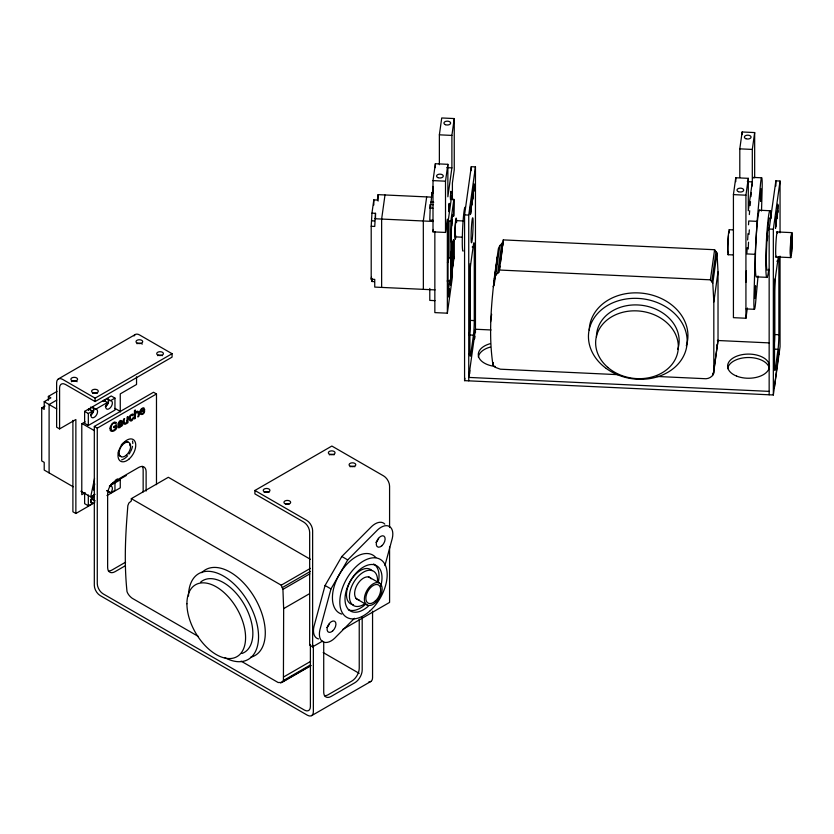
<?xml version="1.0" encoding="UTF-8"?>
<svg xmlns="http://www.w3.org/2000/svg" width="834" height="834" viewBox="0 0 834 834"><rect width="100%" height="100%" fill="white"/><g stroke="black" fill="none" stroke-linecap="round" stroke-linejoin="round"><path stroke-width="1.25" d="M474.16 185.961L473.993 183.887L473.733 191.507L474.16 186.931C473.097 198.575 474.588 176.391 473.722 188.265M452.153 248.136L451.892 251.42M430.824 205.091L431.97 192.456L431.814 195.093M432.502 193.05L432.804 186.441L432.804 193.613M452.216 248.261L452.236 249.189M450.808 263.711L450.902 262.46L450.808 265.785M453.498 216.454L453.884 199.378L451.788 199.284L451.965 198.075M452.33 241.36L451.069 258.311L450.86 280.016L447.139 281.006M746.034 282.142L746.367 270.602M761.515 210.981L762.14 189.182A16.607 1.084 -87.3 0 0 761.817 178.038A16.607 1.084 -87.3 0 0 760.483 184.189L757.084 221.364L755.187 254.318L753.936 297.905A16.607 1.084 -87.3 0 0 754.259 309.06A16.607 1.084 -87.3 0 0 755.594 302.898L758.054 275.991M451.423 253.984L451.455 255.162M452.445 246.947L452.466 246.009M430.136 207.145L430.292 204.507L433.419 204.653M430.73 207.52L430.782 206.29M450.485 280.182L450.548 285.061L450.808 276.971M747.212 247.594L746.847 253.932L755.187 254.318M747.65 239.983L748.015 233.645M748.525 224.773L748.744 220.968L757.084 221.364M453.571 240.317L451.069 258.311L451.913 248.23M451.548 253.984L451.653 250.481M452.455 247.667L452.455 244.091M241.089 661.133L278.129 682.514L281.809 682.493L283.414 680.534L283.654 608.622L282.924 589.377L281.225 585.187L131.334 498.649L131.334 500.953L128.863 503.048L127.831 505.675L127.185 514.38C125.163 540.088 124.318 565.921 127.008 591.619C127.967 594.35 129.906 596.581 132.22 598.28L198.44 636.509M470.918 211.429L470.991 207.155L470.647 210.658L470.647 209.668M451.309 259.426L451.204 264.17L451.475 257.675L451.288 258.644M777.653 205.518L777.757 204.174L777.705 212.618L777.757 210.658M618.067 374.664L500.358 369.191L494.625 367.085L493.009 365.198C489.068 339.532 490.59 313.574 493.248 287.876L497.45 256.684L497.158 261.532M470.845 211.096L470.741 213.316M749.328 214.567L749.683 210.721M750.152 205.591L750.496 201.745M750.965 196.626L751.319 192.779M751.903 186.368L752.143 183.803M656.879 376.457L706.033 378.74C710.359 378.459 714.665 375.102 713.821 370.359L718.022 340.241L718.022 271.905L717 253.036L714.602 249.72L503.298 239.9L499.107 272.322C493.196 275.074 494.969 281.965 493.248 286.802M713.477 374.059L718.022 340.241M470.783 211.805C469.782 222.198 470.512 199.785 470.887 206.467C470.491 204.34 469.917 215.433 470.647 213.077M450.787 262.335L451.006 261.052L450.777 267.485M775.901 225.639L776.089 216.673L775.537 228.318L776.016 217.987L775.641 226.546L775.818 225.274M451.069 258.311L453.415 239.733M453.894 215.85L453.884 199.378L450.86 221.062L450.86 280.016L453.748 257.133L453.748 240.328M450.756 256.486L450.902 255.475M450.767 260.083L451.225 254.13L451.413 255.538M451.892 251.962L451.757 252.9L451.757 247.854M435.056 289.898L374.747 287.094L374.747 279.4L371.203 279.234L371.203 226.264L371.964 213.15L373.809 199.899L377.354 200.066L378.104 194.645L431.731 197.137M371.203 226.264L374.747 226.431L375.508 213.316L371.964 213.15M371.203 279.234L371.505 277.065M374.32 281.621L371.964 281.506L372.298 279.098M384.995 194.968L381.638 219.061L381.638 287.417M426.674 196.907L423.318 220.989L423.359 289.346M434.848 231.498L434.848 312.614L447.358 313.188L447.358 219.196L445.512 232.446L433.002 231.873L433.002 180.603L435.348 163.735L447.868 164.319L447.868 196.793L451.892 167.884L451.892 135.41L454.249 118.553L441.728 117.969L439.372 134.827L439.372 164.705M432.919 220.228L429.791 220.082L430.292 204.507M433.002 231.873L433.336 229.454M445.512 232.446L445.512 181.186L447.868 164.319M450.86 221.062L448.775 220.958L448.609 222.167L448.609 258.905L447.597 262.658M450.735 271.217L452.706 257.08L452.706 242.861M449.787 280.37L448.035 292.995L448.035 222.073L451.726 195.573L451.726 199.441M451.069 276.408L453.748 257.133L452.706 257.08M447.358 313.188L452.393 277.055L452.393 268.048M780.051 256.153L780.051 346.808L773.337 394.982L464.569 380.648L464.569 214.88L471.283 166.696L475.453 166.894L475.453 332.662M468.739 380.836L468.739 215.078L475.453 166.894M464.569 380.648L464.903 378.24M470.751 354.419L473.441 335.153A10.467 0.688 -87.3 0 0 474.275 320.579L474.275 247.104A10.467 0.688 -87.3 0 0 473.441 244.581L470.751 263.846A10.467 0.688 -87.3 0 0 469.917 278.42L469.917 351.896A10.467 0.688 -87.3 0 0 470.751 354.419L468.666 354.325M474.609 338.677L474.953 336.269M494.176 278.827L498.367 248.72L499.827 245.561L503.298 242.214L503.298 239.9M493.426 286.615L495 275.324M495.354 272.822L496.574 264.034M496.928 261.522L497.45 257.758M494.176 284.863L495.052 278.587M495.625 275.679L499.827 245.561M490.59 321.82L491.643 314.293M497.627 273.281L501.818 243.174M499.451 269.809L499.983 266.046M500.327 263.544L502.422 248.48M502.777 245.978L503.298 242.214M493.009 365.198L493.363 362.686M713.821 370.359L713.821 302.023L712.799 283.153L710.401 279.828L714.602 249.72M711.809 281.777L716.01 251.67M712.799 283.153L717 253.036M713.821 302.023L718.022 271.905M747.358 308.017L745.93 318.244L733.42 317.66L733.42 194.614L735.765 177.757L748.286 178.33L748.286 210.804L752.31 181.895L752.31 149.432L754.666 132.564L742.145 131.98L739.8 148.848L739.8 177.423M712.611 375.529L712.955 373.017M745.93 318.244L745.93 195.198L748.286 178.33M769.156 394.795L769.156 229.027L775.87 180.853L780.051 181.041L780.051 232.842M773.337 394.982L773.337 229.225L780.051 181.041M777.476 208.26L777.382 215.078L777.851 205.571L777.757 206.3M777.58 208.354L777.653 207.822M778.028 349.3L775.349 368.576A10.467 0.688 -87.3 0 1 774.505 366.053L774.505 292.567A10.467 0.688 -87.3 0 1 775.349 278.003L778.028 258.728A10.467 0.688 -87.3 0 1 778.873 261.25L778.873 334.736A10.467 0.688 -87.3 0 1 778.028 349.3L773.858 349.102M450.86 280.016L453.925 258.342L453.925 239.827M80.877 491.226L90.687 496.887L94.544 478.497M93.418 490.079L94.711 483.897M447.451 262.627L448.775 257.706L448.775 220.958M384.818 524.117A16.607 9.591 -60 0 0 371.745 526.41L341.815 556.497L325.062 585.499L313.97 626.459A16.607 9.591 -60 0 0 318.525 638.927M384.912 565.598L392.314 538.284A16.607 9.591 -60 0 0 389.384 526.442A16.607 9.591 -60 0 0 377.656 529.83L347.726 559.916L330.983 588.919L319.891 629.879A16.607 9.591 -60 0 0 322.821 641.721A16.607 9.591 -60 0 0 334.549 638.344L354.502 618.286M430.625 202.099L433.753 202.235M716.802 345.422L717.678 343.942M89.061 408.796L84.62 411.36L84.62 423.318L88.321 425.455L114.956 410.078L114.956 398.11L111.256 395.973L106.815 398.537L110.703 400.654A4.712 2.721 -60 0 1 111.589 405.949A4.712 2.721 -60 0 1 106.491 408.889A4.712 2.721 -60 0 1 107.377 402.582L103.854 400.247L92.021 407.086L95.9 409.202A4.712 2.721 -60 0 1 96.786 414.498A4.712 2.721 -60 0 1 91.688 417.438A4.712 2.721 -60 0 1 92.574 411.12L88.873 408.994A4.712 2.721 -60 0 0 88.185 409.994M103.854 400.247L103.677 400.445A4.712 2.721 -60 0 0 102.989 401.456M93.867 494.885A4.712 2.721 -60 0 1 92.199 499.17L94.795 500.973M106.815 490.819L110.703 492.769A4.712 2.721 -60 0 0 112.34 487.984A4.712 2.721 -60 0 0 109.9 486.18M115.311 480.332L117.406 478.924M58.359 378.938L135.317 334.507M48.362 400.247L48.362 396.4L57.046 391.396M73.215 486.806L44.212 470.063L44.212 462.37L41.7 460.921L41.7 407.941L44.212 409.39L44.212 401.707L50.874 397.86L48.362 396.4M41.7 407.941L45.026 406.022M56.775 400.091L49.102 404.521L49.102 472.878M95.107 398.141L172.065 353.71L172.065 357.129L95.107 401.561L65.5 384.474A8.371 4.837 60 0 0 59.589 387.893L59.589 428.905L56.629 427.196L56.629 382.764A8.371 4.837 60 0 1 62.55 379.345L95.107 398.141L95.107 401.561M59.589 428.905L75.863 419.512L75.863 513.494L72.902 511.795L72.902 420.378M84.62 411.36L88.321 413.497L92.762 410.933M95.722 409.223L107.555 402.384M110.515 400.674L114.956 398.11M85.151 421.837L81.784 423.776L81.784 494.698L85.151 492.758M313.355 645.38L313.355 711.819A8.371 4.837 60 0 1 307.433 715.238L100.236 595.612A8.371 4.837 60 0 1 94.315 585.364L94.315 426.435L153.519 392.251L156.479 393.961L156.479 484.679M94.315 426.435L97.276 428.144L156.479 393.961M90.687 496.887L95.076 494.364M109.337 486.139L120.315 479.821M84.62 492.873L84.62 503.642L88.321 505.779L92.762 503.215L90.906 502.141M110.515 492.957L114.956 490.392L114.956 482.021M75.863 513.494L94.732 502.6M106.94 495.552L120.263 487.869L120.263 478.852M131.334 498.649L168.332 477.288L310.342 559.27M125.611 562.168L112.079 569.976A10.467 6.046 -60 0 1 108.378 570.977M322.654 641.044L312.625 646.84L309.664 645.13L309.664 532.342A8.371 4.837 60 0 0 303.743 522.084L254.902 493.895L254.902 490.475L331.859 446.044L383.661 475.943A8.371 4.837 60 0 1 389.582 486.201L389.582 527.515M125.183 565.827L115.04 571.686A10.467 6.046 -60 0 1 107.638 567.422L107.638 493.937A10.467 6.046 -60 0 1 115.04 481.114L138.715 467.447A10.467 6.046 -60 0 1 146.117 471.721L146.117 491.059M281.225 585.187L310.384 568.361M282.226 587.647L310.248 571.467M282.924 589.377L309.831 573.844M283.654 608.622L309.435 593.735M342.732 629.451L389.582 602.409L389.582 546.885M283.654 676.958L310.561 661.425M283.414 680.534L310.321 664.99M280.547 682.9L310.821 665.501M281.809 682.493L310.957 665.657M311.624 715.655L370.817 681.472M110.682 484.512L126.236 475.547M106.815 398.537L107.002 398.527A4.712 2.721 -60 0 1 108.556 401.957A4.712 2.721 -60 0 1 105.334 406.658M92.021 407.086L92.199 407.065A4.712 2.721 -60 0 1 93.752 410.495A4.712 2.721 -60 0 1 90.541 415.207M90.729 502.162L92.762 503.215M439.372 134.827L451.892 135.41M739.8 148.848L752.31 149.432M753.279 177.402L761.63 177.798M446.888 167.644L451.892 167.884M747.306 181.666L752.31 181.895M433.002 180.603L445.512 181.186M733.42 194.614L745.93 195.198M759.378 210.231L769.813 210.721M429.791 208.114L432.919 208.26M464.569 214.88L468.739 215.078M769.156 229.027L773.337 229.225M729.208 229.715L733.044 229.892M776.464 231.915L791.8 232.623M456.031 220.624L463.183 220.958M374.747 218.737L433.43 221.458M371.964 220.843L374.32 220.947M455.374 236.866L462.536 237.2M728.207 254.704L733.315 254.943M775.464 256.893L790.788 257.612M472.19 247L474.275 247.104M776.788 261.157L778.873 261.25M448.775 257.706L450.86 257.8L452.268 243.674C453.706 236.064 451.684 256.236 451.986 248.626M767.124 277.347L756.699 276.867A33.485 2.189 -87.3 0 1 755.906 242.194A33.485 2.189 -87.3 0 1 759.941 210.585M499.107 270.018L710.401 279.828M746.107 308.914L754.447 309.299M435.004 300.647L429.791 300.396L429.791 288.439M470.105 263.669L470.105 320.392L474.275 320.579M774.703 279.109L774.703 334.538L778.873 334.736M491.059 329.962L475.453 329.242L468.739 377.416L769.156 391.375M717.355 340.481L769.375 342.899M473.441 335.153L469.261 334.955A10.467 0.688 -87.3 0 0 470.105 320.392M172.065 353.71L139.507 334.914A8.371 4.837 60 0 0 134.034 335.977M114.998 408.389L120.596 411.621M254.902 490.475L306.703 520.374A8.371 4.837 60 0 1 312.625 530.632L312.625 646.84M341.815 556.497L347.726 559.916M368.44 576.742L379.533 583.143A12.562 7.245 -60 0 1 375.561 602.596A12.562 7.245 -60 0 1 364.677 596.32A12.562 7.245 -60 0 1 379.533 583.143M44.212 401.707L56.764 408.952M82.034 423.536L94.367 430.657M355.878 598.489L366.981 604.9M325.062 585.499L330.983 588.919M107.002 490.632L110.703 492.769M92.199 499.17L94.982 500.775M323.196 652.563L359.173 673.34M453.748 257.133L453.925 258.342M451.006 256.976L451.058 257.925L451.152 254.683M451.006 253.995L451.006 254.662M779.039 354.033L779.039 350.614L774.338 387.758M775.87 180.853L775.87 186.034M754.666 132.564L754.666 177.892M742.145 131.98L742.145 134.576M735.765 177.757L735.765 181.645M474.442 336.467L474.442 338.75M471.283 166.696L471.283 170.584M470.887 208.917L470.887 210.481M469.74 370.192L469.74 373.611M454.249 118.553L454.249 169.813L452.393 183.063L452.393 199.806M435.348 163.735L435.348 167.634M378.104 194.645L378.104 201.057M375.508 213.316L375.508 218.445M373.809 199.899L373.809 205.028M372.558 611.207L372.558 677.646A8.371 4.837 60 0 1 368.899 681.847M371.964 278.942L371.964 281.506M362.196 617.097L362.196 669.952A10.467 6.046 -60 0 1 354.794 682.775L331.119 696.442A10.467 6.046 -60 0 1 323.717 692.168L323.717 641.888M359.235 619.255L359.235 668.242A10.467 6.046 -60 0 1 351.833 681.065L328.158 694.732A10.467 6.046 -60 0 1 324.457 695.723M310.394 644.494L310.394 706.69A8.371 4.837 60 0 1 304.473 710.109L103.197 593.902A8.371 4.837 60 0 1 97.276 583.654L97.276 428.144M143.156 491.924L143.156 470.011A10.467 6.046 -60 0 0 142.166 466.31M136.547 376.78L136.547 384.474L120.263 393.877L120.263 411.902M88.321 413.497L88.321 425.455M88.321 495.01L88.321 505.779M132.491 441.04A12.562 7.245 -60 0 1 132.794 443.521M132.491 446.346A12.562 7.245 -60 0 1 130.719 451.319M130.198 452.278A12.562 7.245 -60 0 1 129.009 454.113M127.675 455.771A12.562 7.245 -60 0 1 121.618 459.878M201.745 572.697A49.519 28.585 60 0 1 255.068 598.395A49.519 28.585 60 0 1 250.481 657.307M188.515 596.039A49.519 28.585 60 0 1 223.272 575.929A49.519 28.585 60 0 1 258.54 635.883A49.519 28.585 60 0 1 224.721 657.599M200.733 582.028A41.481 23.946 60 0 1 244.268 604.535A41.481 23.946 60 0 1 241.996 653.481M88.54 410.119A4.191 2.419 -60 0 1 93.366 408.441A4.191 2.419 -60 0 1 90.635 414.748M103.343 401.571A4.191 2.419 -60 0 1 108.17 399.893A4.191 2.419 -60 0 1 105.438 406.2M105.438 399.361A4.191 2.419 -60 0 1 105.032 401.3M90.531 407.086A4.191 2.419 -60 0 1 90.239 409.848M93.627 495.042A4.191 2.419 -60 0 1 90.666 500.171M71.338 381.711A3.346 1.929 0 0 1 77.135 381.711M136.984 343.723A3.346 1.929 0 0 1 142.26 344.119M157.709 355.68A3.346 1.929 0 0 1 162.442 355.68M92.584 393.273A3.346 1.929 0 0 1 97.328 393.273M329.493 623.603A6.276 3.628 -60 0 1 326.792 627.543M378.615 538.41A6.276 3.628 -60 0 1 375.925 542.361M350.092 466.759A3.346 1.929 0 0 1 354.825 466.759M285.635 504.028A3.346 1.929 0 0 0 290.659 502.349A3.346 1.929 0 0 0 285.635 500.671A3.346 1.929 0 0 0 285.635 504.028A3.346 1.929 0 0 1 289.012 504.049M329.347 454.843A3.346 1.929 0 0 1 334.08 454.843M264.222 492.435A3.346 1.929 0 0 1 268.965 492.435M365.334 603.389A19.88 11.478 -60 0 1 349.456 597.175A19.88 11.478 -60 0 1 364.114 571.78A19.88 11.478 -60 0 1 377.437 582.424M359.058 599.802A12.562 7.245 -60 0 1 357.223 584.728A12.562 7.245 -60 0 1 371.193 578.786M353.512 604.765A19.88 11.478 -60 0 1 350.176 581.663A19.88 11.478 -60 0 1 372.058 570.685M373.622 563.992A26.167 15.106 -60 0 1 378.407 581.861M365.334 604.514A26.167 15.106 -60 0 1 348.341 609.748M368.294 606.224A26.167 15.106 -60 0 1 345.026 600.136A26.167 15.106 -60 0 1 366.397 565.588A26.167 15.106 -60 0 1 380.773 586.041M341.69 614.095A33.485 19.338 -60 0 1 339.918 573.469A33.485 19.338 -60 0 1 375.79 557.529M92.574 503.236A4.712 2.721 -60 0 1 91.021 499.806A4.712 2.721 -60 0 1 94.242 495.094M129.708 444.178A8.163 4.712 -60 0 1 129.906 445.794M121.243 456.563A8.163 4.712 -60 0 1 118.564 450.621M121.243 445.022A8.163 4.712 -60 0 1 128.217 442.051M748.254 249.012A26.167 1.71 -87.3 0 1 748.525 242.214M748.984 234.406A26.167 1.71 -87.3 0 1 749.339 229.892M452.07 241.933A14.23 0.928 -87.3 0 1 451.465 228.016A14.23 0.928 -87.3 0 1 453.352 215.683M451.819 225.868A10.675 0.698 -87.3 0 1 452.372 219.874M455.708 237.461A10.675 0.698 -87.3 0 1 454.853 234.886A10.675 0.698 -87.3 0 1 455.708 220.03A10.675 0.698 -87.3 0 1 456.563 222.605M455.708 235.407A8.163 0.532 -87.3 0 1 455.051 234.01A8.163 0.532 -87.3 0 1 455.593 223.001A8.163 0.532 -87.3 0 1 456.334 222.48M463.172 250.992A21.976 1.439 -87.3 0 1 462.651 228.245A21.976 1.439 -87.3 0 1 465.299 207.499M589.221 330.066A49.519 40.303 7.9 0 1 645.485 293.631A49.519 40.303 7.9 0 1 686.309 345.839M596.456 336.905A41.481 33.767 7.9 0 1 643.202 305.494A41.481 33.767 7.9 0 1 677.74 349.446M774.703 334.538A10.467 0.688 -87.3 0 1 774.452 342.347M776.433 256.215A12.562 0.824 -87.3 0 1 775.891 243.935A12.562 0.824 -87.3 0 1 777.559 233.051M478.351 357.035A20.933 12.083 0 0 1 490.236 347.09M727.655 368.618A20.933 12.083 0 0 1 749.286 357.515A20.933 12.083 0 0 1 769.448 369.504M495.365 366.47A20.933 12.083 0 0 1 478.455 356.149A20.933 12.083 0 0 1 490.236 343.671M728.489 252.024A10.467 0.688 -87.3 0 1 727.863 248.23A10.467 0.688 -87.3 0 1 728.489 235.511M728.707 233.666A10.467 0.688 -87.3 0 1 729.302 231.904M728.447 253.984A12.562 0.824 -87.3 0 1 727.832 243.34A12.562 0.824 -87.3 0 1 729.416 229.85M752.852 178.518A16.607 1.084 -87.3 0 1 753.071 177.705M767.343 240.64A19.88 1.303 -87.3 0 1 767.676 235.688M768.187 230.038A19.88 1.303 -87.3 0 1 768.468 227.797M767.416 270.06A26.167 1.71 -87.3 0 1 766.8 242.975A26.167 1.71 -87.3 0 1 769.949 218.279M768.75 269.215A33.485 2.189 -87.3 0 1 765.821 267.339A33.485 2.189 -87.3 0 1 767.916 221.291A33.485 2.189 -87.3 0 1 771.064 218.341M451.872 257.07C451.757 263.335 451.726 252.817 451.872 257.07M471.523 203.506L471.189 209.897L471.596 201.588L471.127 206.154L471.502 202.829L471.523 203.506M451.601 258.29C451.84 267.37 452.309 245.696 451.601 258.29M472.169 200.223L471.929 203.757L471.888 198.982L471.846 205.028L472.263 196.23L472.169 200.223M472.503 197.022L472.576 199.128L472.92 195.573L472.513 200.254L472.826 192.581L472.503 197.022M473.107 192.32L473.003 197.043L473.107 187.921L473.389 194.28L473.358 189.526L473.107 192.32M776.808 215.589C777.059 223.241 777.361 204.716 776.808 215.589M471.523 204.966L471.252 208.688L471.523 204.966M776.454 217.872L776.35 222.449L776.673 214.223L776.454 217.872M776.704 216.079L776.819 218.769L777.142 211.033L776.704 216.079M452.341 254.547C451.642 263.805 453.039 247.979 452.216 253.89L452.445 250.304L452.08 255.725L452.32 254.016L452.341 254.547M448.713 208.969L448.869 211.69L449.203 203.36L448.713 208.969M448.713 294.392L448.869 297.113L449.213 288.783L448.713 294.392M450.391 196.928L450.548 199.649L450.881 191.32L450.391 196.928M754.76 294.121L754.999 298.207L755.604 285.781L754.76 294.121M760.337 197.304L760.577 201.38L761.077 188.891L760.337 197.304M144.678 409.963L140.738 412.517C140.706 415.071 143.813 413.299 143.729 411.61L144.647 411.214C144.126 416.322 137.162 415.155 140.508 410.057A3.169 1.824 -60 0 1 141.759 408.535L142.781 407.941A3.086 1.783 -60 0 1 144.011 408.014L144.678 409.963M121.451 422.306C117.855 422.994 116.395 431.115 121.034 426.341C125.194 425.486 121.139 415.082 117.928 424.12L118.803 423.745C118.668 422.577 121.222 420.451 121.451 422.306M110.067 428.238C109.16 433.513 115.79 431.355 116.77 427.967L116.77 424.85L113.685 426.633L113.685 427.613L115.832 426.382L115.832 427.946C109.045 437.047 110.296 419.492 115.79 423.922L116.426 422.515L114.435 422.014L112.194 423.516L110.484 426.31A6.276 3.617 -60 0 0 110.067 428.238M130.052 417.855L130.907 420.127L133.701 417.261C131.011 426.518 125.371 415.999 132.627 414.039A2.554 1.47 -60 0 1 133.367 414.435L132.752 415.77L131.96 415.061L130.938 415.718A1.96 1.126 -60 0 0 130.26 416.844L130.052 417.855M127.091 420.346C126.695 425.194 122.754 423.463 124.6 418.522L123.713 419.043C121.587 423.036 125.288 426.81 127.185 422.223L127.185 423.119L127.988 422.661L127.988 416.573L127.091 417.094L127.091 420.346M135.4 414.415L135.358 418.397L134.462 418.918L134.462 410.516L135.358 410.005L135.358 413.018C137.464 408.691 140.675 412.757 138.757 416.437L137.86 416.958C139.851 413.216 136.338 410.172 135.4 414.415M121.441 423.755C121.785 425.038 119.606 427.946 118.73 426.372A1.074 0.625 -60 0 1 119.001 425.528L121.441 423.755M777.476 205.946L777.382 207.864L777.476 205.946M140.936 410.839L140.79 411.642L143.74 409.942L143.396 408.983L142.291 409.025L140.936 410.839M129.176 458.929A12.562 7.245 -60 0 0 133.159 439.487A12.562 7.245 -60 0 0 118.303 452.654A12.562 7.245 -60 0 0 129.176 458.929M186.92 603.774A41.481 23.946 60 0 0 230.914 658.506A41.481 23.946 60 0 0 230.914 599.844A41.481 23.946 60 0 0 186.92 603.774M72.558 380.94A3.346 1.929 0 0 0 77.583 379.262A3.346 1.929 0 0 0 72.558 377.583A3.346 1.929 0 0 0 72.558 380.94M137.683 343.337A3.346 1.929 0 0 0 142.708 341.669A3.346 1.929 0 0 0 137.683 339.991A3.346 1.929 0 0 0 137.683 343.337M93.283 392.897A3.346 1.929 0 0 0 98.308 391.229A3.346 1.929 0 0 0 93.283 389.551A3.346 1.929 0 0 0 93.283 392.897M158.397 355.305A3.346 1.929 0 0 0 163.422 353.626A3.346 1.929 0 0 0 158.397 351.958A3.346 1.929 0 0 0 158.397 355.305M350.76 466.425A3.346 1.929 0 0 0 355.784 464.757A3.346 1.929 0 0 0 350.76 463.078A3.346 1.929 0 0 0 350.76 466.425M330.035 454.467A3.346 1.929 0 0 0 335.059 452.789A3.346 1.929 0 0 0 330.035 451.121A3.346 1.929 0 0 0 330.035 454.467M264.92 492.06A3.346 1.929 0 0 0 269.945 490.392A3.346 1.929 0 0 0 264.92 488.714A3.346 1.929 0 0 0 264.92 492.06M369.629 611.228A33.485 19.338 -60 0 0 380.241 559.353A33.485 19.338 -60 0 0 340.626 594.486A33.485 19.338 -60 0 0 369.629 611.228M381.847 545.78A6.276 3.628 -60 0 0 383.838 536.053A6.276 3.628 -60 0 0 376.405 542.642A6.276 3.628 -60 0 0 381.847 545.78M332.662 630.973A6.276 3.628 -60 0 0 334.653 621.247A6.276 3.628 -60 0 0 327.22 627.825A6.276 3.628 -60 0 0 332.662 630.973M126.372 455.124A8.163 4.712 -60 0 0 128.957 442.479A8.163 4.712 -60 0 0 119.304 451.048A8.163 4.712 -60 0 0 126.372 455.124M375.175 601.168A10.467 6.046 -60 0 0 378.49 584.957A10.467 6.046 -60 0 0 366.105 595.935A10.467 6.046 -60 0 0 375.175 601.168M445.398 124.673A3.346 1.929 0 0 0 450.641 123.234A3.346 1.929 0 0 0 445.867 121.337A3.346 1.929 0 0 0 445.398 124.673M438.017 177.663A3.346 1.929 0 0 0 443.261 176.235A3.346 1.929 0 0 0 438.486 174.327A3.346 1.929 0 0 0 438.017 177.663M738.444 191.684A3.346 1.929 0 0 0 743.688 190.246A3.346 1.929 0 0 0 738.914 188.338A3.346 1.929 0 0 0 738.444 191.684M745.825 138.684A3.346 1.929 0 0 0 751.069 137.245A3.346 1.929 0 0 0 746.294 135.348A3.346 1.929 0 0 0 745.825 138.684M606.245 368.451A49.519 40.303 7.9 0 0 686.455 347.924A49.519 40.303 7.9 0 0 620.704 300.104A49.519 40.303 7.9 0 0 606.245 368.451M607.736 367.346A41.481 33.767 7.9 0 0 676.916 355.378A41.481 33.767 7.9 0 0 626.271 311.541A41.481 33.767 7.9 0 0 607.736 367.346M472.357 238.326A12.562 0.824 -87.3 0 0 472.805 217.924A12.562 0.824 -87.3 0 0 471.127 234.615A12.562 0.824 -87.3 0 0 472.357 238.326M736.641 376.113A20.933 12.083 0 0 0 769.386 367.137A20.933 12.083 0 0 0 739.539 355.253A20.933 12.083 0 0 0 736.641 376.113M791.508 251.816A10.467 0.688 -87.3 0 0 791.883 234.813A10.467 0.688 -87.3 0 0 790.486 248.72A10.467 0.688 -87.3 0 0 791.508 251.816M791.549 253.15A12.562 0.824 -87.3 0 0 792.008 232.759A12.562 0.824 -87.3 0 0 790.319 249.439A12.562 0.824 -87.3 0 0 791.549 253.15"/></g></svg>
